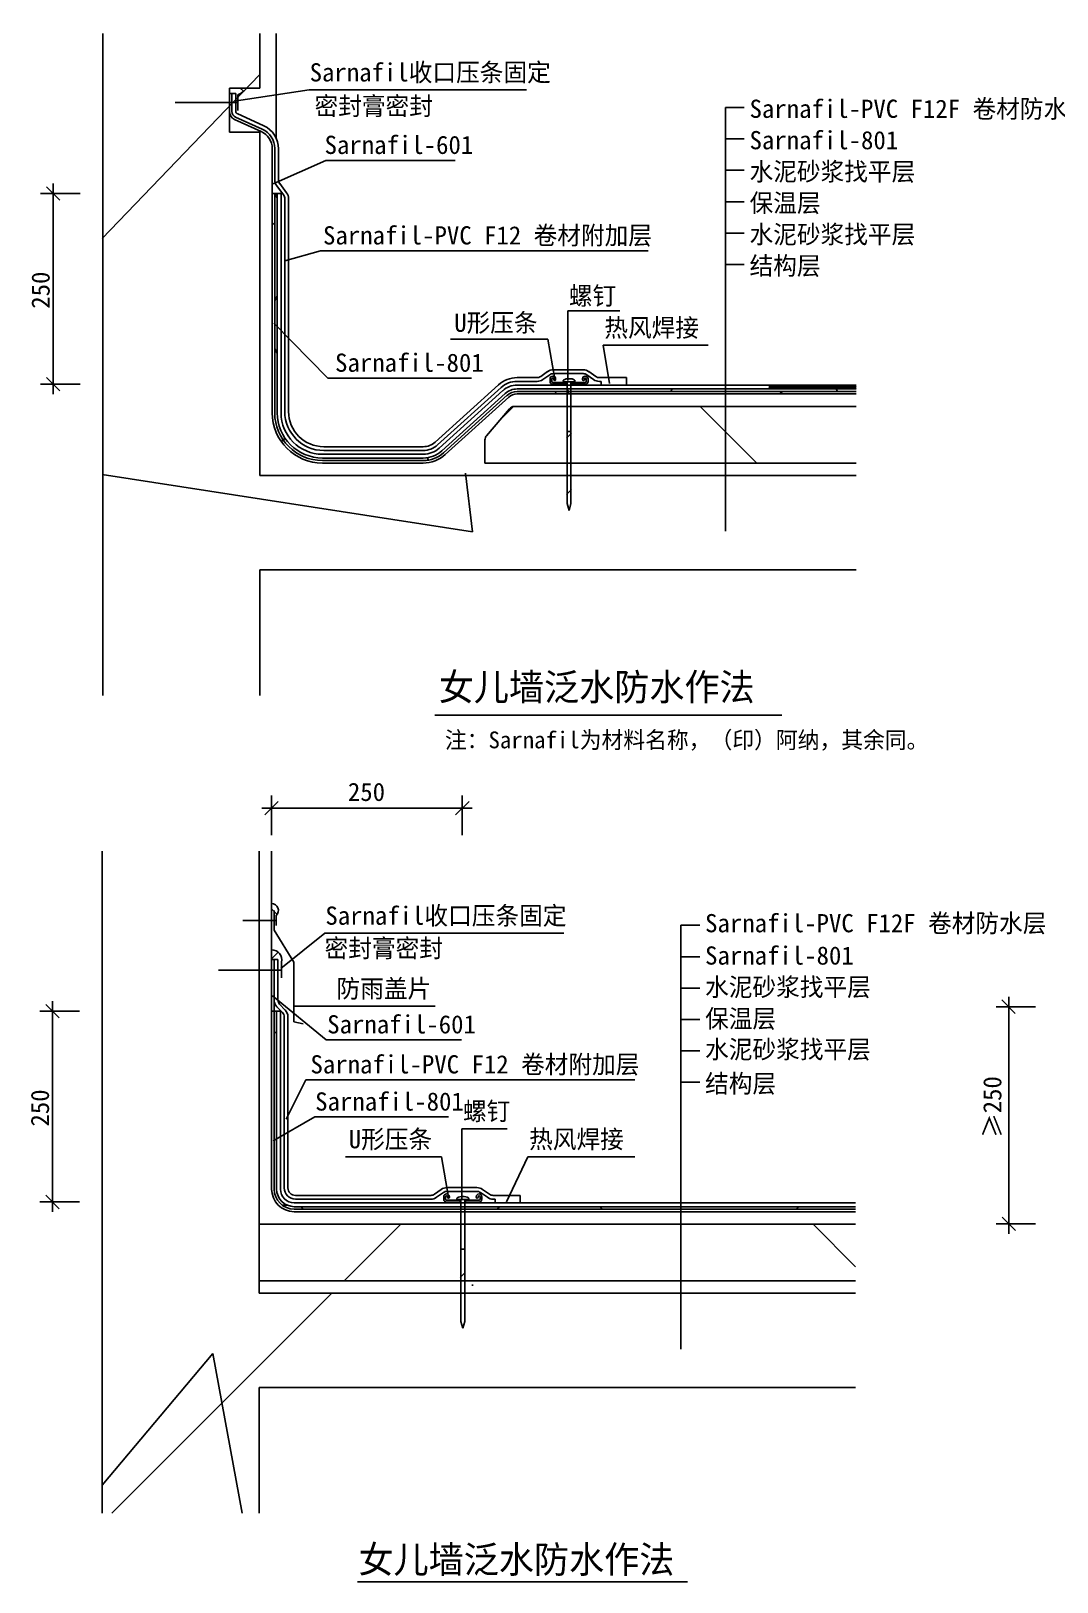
# Model space of a CAD drawing. Header units: metres. Extents: x 21 to 353, y 20 to 281.
# Drawn here: x 20.6 to 184, y 22.5 to 269.5 of the extents above; entities that cross this region are included whole.
import ezdxf

# ---------------------------------------------------------------- set-up
doc = ezdxf.new("R2010")
doc.units = ezdxf.units.M
doc.layers.add('SHU', color=7, linetype='Continuous')
pattern_1 = [(45, (0, 0), (-17.9605, 17.9605), [])]

# ---------------------------------------------------------------- blocks, each defined once
blk = doc.blocks.new('_ARCHTICK')
at = {"color": 3}
blk.add_line((0.79, 0), (-0.79, 0), dxfattribs=at)
at = {"color": 1, "linetype": 'ByBlock'}
blk.add_lwpolyline([(-0.53, -0.53), (0.54, 0.54)], dxfattribs=at)

msp = doc.modelspace()

# ---------------------------------------------------------------- hatches: boundary and pattern name
h = msp.add_hatch()
h.set_pattern_fill('AR-CONC', scale=4)
h.paths.add_polyline_path([(151.91, 199.08), (89.66, 199.08), (89.66, 194.61), (89.36, 193.54), (89.06, 194.61), (89.06, 199.08), (56.91, 199.08), (56.91, 269.5), (31.91, 269.5), (31.91, 164.06), (56.91, 164.06), (56.91, 184.08), (151.91, 184.08)])
h = msp.add_hatch()
h.set_pattern_fill('ANSI31', scale=100)
h.paths.add_polyline_path([(56.91, 269.5), (31.91, 269.5), (31.91, 164.06), (56.91, 164.06), (56.91, 184.08), (151.91, 184.08), (151.91, 199.08), (89.66, 199.08), (89.66, 194.61), (89.36, 193.54), (89.06, 194.61), (89.06, 199.08), (56.91, 199.08)])
h = msp.add_hatch()
h.set_pattern_fill('AR-SAND', scale=0.8)
h.paths.add_polyline_path([(59.62, 269.12), (57, 269.12), (57, 260.41), (54.94, 260.41, -0.12), (53.54, 259.36), (53.54, 258.09), (53.18, 258.09), (53.18, 256.7, 0.29), (53.42, 256.34), (57.65, 254.41, -0.18), (59.62, 252.47)])
h = msp.add_hatch()
h.set_pattern_fill('AR-SAND')
h.paths.add_polyline_path([(59, 269.12), (57, 269.12), (57, 260.41), (54.94, 260.41, -0.12), (53.54, 259.36), (53.54, 258.09), (53.18, 258.09), (53.18, 256.7, 0.29), (53.42, 256.34), (57.66, 254.41, -0.11), (59, 253.42)])
h = msp.add_hatch()
h.set_pattern_fill('ANSI38', scale=2.5)
h.paths.add_polyline_path([(54.94, 260.41), (52.18, 260.41), (52.18, 259.56), (53.18, 259.56), (53.18, 258.09), (53.54, 258.09), (53.54, 259.36, 0.12)])
h = msp.add_hatch()
h.set_pattern_fill('AR-SAND', scale=25)
h.paths.add_polyline_path([(138.09, 198.7), (138.09, 200.7), (92.88, 200.7), (92.88, 204.4, -0.18), (93.12, 205.05), (96.79, 209.35, -0.22), (97.55, 209.7), (138.09, 209.7), (138.09, 211.7), (98, 211.7, 0.19), (96.66, 211.19), (86.55, 202.05, -0.19), (83.06, 200.7), (67, 200.7, -0.41), (59, 208.7), (59, 223.14), (57, 224.4), (57, 198.7)])
h.paths.add_polyline_path([(182, 209.7), (182, 211.7), (138.09, 211.7), (138.09, 209.7)])
h.paths.add_polyline_path([(182, 198.7), (182, 200.7), (138.09, 200.7), (138.09, 198.7)])
h.paths.add_polyline_path([(59, 247.67), (57, 246.64), (57, 224.4), (59, 223.14)])
h.paths.add_polyline_path([(59, 250.77, 0.29), (57.24, 253.5), (53, 255.43, -0.29), (52.18, 256.7), (52.18, 253.41), (57, 253.41), (57, 246.64), (59, 247.67)])
h = msp.add_hatch()
h.set_pattern_fill('AR-SAND', scale=1.2)
h.paths.add_polyline_path([(53, 255.43, -0.29), (52.18, 256.7), (52.18, 253.41), (57.43, 253.41, 0.02), (57.24, 253.5)])
h = msp.add_hatch()
h.set_pattern_fill('AR-SAND', scale=1.5)
h.paths.add_polyline_path([(152, 211.7), (138.09, 211.7), (138.09, 209.7), (152, 209.7)])
h.paths.add_polyline_path([(138.09, 211.7), (106.58, 211.7), (106.58, 209.7), (138.09, 209.7)])
h.paths.add_polyline_path([(105.98, 211.7), (98, 211.7, 0.19), (96.66, 211.19), (86.55, 202.05, -0.19), (83.06, 200.7), (67, 200.7, -0.41), (59, 208.7), (59, 223.21), (57, 225), (57, 198.7), (105.98, 198.7), (105.98, 200.7), (92.88, 200.7), (92.88, 204.4, -0.18), (93.12, 205.05), (96.79, 209.35, -0.22), (97.55, 209.7), (105.98, 209.7)])
h.paths.add_polyline_path([(138.09, 200.7), (106.58, 200.7), (106.58, 198.7), (138.09, 198.7)])
h.paths.add_polyline_path([(152, 200.7), (138.09, 200.7), (138.09, 198.7), (152, 198.7)])
h.paths.add_polyline_path([(59, 245.01), (57, 243.17), (57, 225), (59, 223.21)])
h.paths.add_polyline_path([(59, 250.77, 0.29), (57.24, 253.5), (57, 253.61), (57, 243.17), (59, 245.01)])
h = msp.add_hatch()
h.set_pattern_fill('ANSI31,_O', scale=8)
h.set_pattern_definition(pattern_1)
h.paths.add_polyline_path([(67, 201.1, -0.41), (59.4, 208.7), (59.4, 243.63), (59, 243.63), (59, 208.7, 0.41), (67, 200.7), (83.06, 200.7, 0.19), (86.55, 202.05), (96.66, 211.19, -0.19), (98, 211.7), (105.98, 211.7), (105.98, 212.1), (98, 212.1, 0.19), (96.39, 211.49), (86.28, 202.34, -0.19), (83.06, 201.1)])
h = msp.add_hatch()
h.set_pattern_fill('HONEY', scale=4.5)
h.paths.add_polyline_path([(138.09, 212.1), (138.09, 212.5), (98, 212.5, 0.19), (96.12, 211.78), (86.01, 202.64, -0.19), (83.06, 201.5), (67, 201.5, -0.41), (59.8, 208.7), (59.8, 243.63), (59.4, 243.63), (59.4, 208.7, 0.41), (67, 201.1), (83.06, 201.1, 0.19), (86.28, 202.34), (96.39, 211.49, -0.19), (98, 212.1)])
h = msp.add_hatch()
h.set_pattern_fill('SOLID')
h.paths.add_polyline_path([(152, 212.5), (152, 213.1), (138.09, 213.1), (138.09, 212.5)])
h = msp.add_hatch()
h.set_pattern_fill('HONEY', scale=4.5)
h.paths.add_polyline_path([(152, 212.1), (152, 212.5), (138.09, 212.5), (138.09, 212.1)])
h = msp.add_hatch()
h.set_pattern_fill('ANSI31,_O', scale=8)
h.set_pattern_definition(pattern_1)
h.paths.add_polyline_path([(106.58, 212.1), (106.58, 211.7), (138.09, 211.7), (138.09, 212.1)])
h.paths.add_polyline_path([(152, 211.7), (152, 212.1), (138.09, 212.1), (138.09, 211.7)])
h = msp.add_hatch()
h.set_pattern_fill('ANSI37', scale=25)
h.paths.add_polyline_path([(138.09, 200.7), (138.09, 209.7), (97.55, 209.7, 0.22), (96.79, 209.35), (93.12, 205.05, 0.18), (92.88, 204.4), (92.88, 200.7)])
h.paths.add_polyline_path([(152, 200.7), (152, 209.7), (138.09, 209.7), (138.09, 200.7)])
h = msp.add_hatch()
h.set_pattern_fill('ANSI31', scale=2)
h.paths.add_polyline_path([(105.98, 205.74), (105.88, 205.74), (105.88, 200.8), (105.98, 200.8)])
h.paths.add_polyline_path([(106.68, 205.74), (106.58, 205.74), (106.58, 200.8), (106.68, 200.8)])
h.paths.add_polyline_path([(106.68, 200.8), (106.58, 200.8), (106.58, 198.8), (106.68, 198.8)])
h.paths.add_polyline_path([(105.98, 200.8), (105.88, 200.8), (105.88, 198.8), (105.98, 198.8)])
h.paths.add_polyline_path([(106.58, 200.8), (105.98, 200.8), (105.98, 198.8), (106.58, 198.8)])
h.paths.add_polyline_path([(106.58, 198.8), (105.98, 198.8), (105.98, 194.65), (106.28, 193.57), (106.58, 194.65)])
h.paths.add_polyline_path([(105.98, 198.8), (105.88, 198.8), (105.88, 194.63), (106.28, 193.2), (106.68, 194.63), (106.68, 198.8), (106.58, 198.8), (106.58, 194.65), (106.28, 193.57), (105.98, 194.65)])
h.paths.add_polyline_path([(106.58, 205.74), (105.98, 205.74), (105.98, 200.8), (106.58, 200.8)])
h = msp.add_hatch()
h.set_pattern_fill('ANSI31', scale=100)
h.paths.add_polyline_path([(56.9, 138.88), (31.9, 138.88), (31.9, 33.44), (56.9, 33.44), (56.9, 53.47), (151.9, 53.47), (151.9, 68.47), (89.65, 68.47), (89.65, 64), (89.35, 62.92), (89.05, 64), (89.05, 68.47), (56.9, 68.47)])
h = msp.add_hatch()
h.set_pattern_fill('AR-CONC', scale=4)
h.paths.add_polyline_path([(151.9, 68.47), (89.65, 68.47), (89.65, 64), (89.35, 62.92), (89.05, 64), (89.05, 68.47), (56.9, 68.47), (56.9, 138.88), (31.9, 138.88), (31.9, 33.44), (56.9, 33.44), (56.9, 53.47), (151.9, 53.47)])
h = msp.add_hatch()
h.set_pattern_fill('AR-SAND', scale=1.4)
h.paths.add_polyline_path([(151.9, 81.47), (137.99, 81.47), (137.99, 79.47), (151.9, 79.47)])
h.paths.add_polyline_path([(137.99, 81.47), (89.65, 81.47), (89.65, 79.47), (137.99, 79.47)])
h.paths.add_polyline_path([(89.05, 81.47), (62.5, 81.47, -0.41), (58.9, 85.07), (58.9, 92.99), (56.9, 94.92), (56.9, 79.47), (89.05, 79.47)])
h.paths.add_polyline_path([(58.9, 115.49), (56.9, 111.17), (56.9, 94.92), (58.9, 92.99)])
h.paths.add_polyline_path([(58.9, 119.96), (56.9, 119.96), (56.9, 111.17), (58.9, 115.49)])
h.paths.add_polyline_path([(58.9, 127.85), (56.9, 127.85), (56.9, 119.96), (58.9, 119.96)])
h.paths.add_polyline_path([(58.9, 138.88), (56.9, 138.88), (56.9, 127.85), (58.9, 127.85)])
h.paths.add_polyline_path([(89.05, 70.47), (56.9, 70.47), (56.9, 68.47), (89.05, 68.47)])
h.paths.add_polyline_path([(137.99, 70.47), (89.65, 70.47), (89.65, 68.47), (137.99, 68.47)])
h.paths.add_polyline_path([(151.9, 70.47), (137.99, 70.47), (137.99, 68.47), (151.9, 68.47)])
h = msp.add_hatch()
h.set_pattern_fill('ANSI38', scale=2)
h.paths.add_polyline_path([(58.9, 130.54), (58.9, 127.85), (59.65, 127.85), (59.65, 128.66, 0.66)])
h = msp.add_hatch()
h.set_pattern_fill('ANSI38', scale=2)
h.paths.add_polyline_path([(58.9, 123.17), (58.9, 121.61), (59.9, 121.61), (59.9, 119.96), (60.48, 119.96), (60.48, 121.23, 0.5)])
h = msp.add_hatch()
h.set_pattern_fill('ANSI31', scale=4)
h.paths.add_polyline_path([(58.9, 113.4), (59.3, 113.4), (59.3, 119.96), (58.9, 119.96)])
h.paths.add_polyline_path([(58.9, 119.96), (59.3, 119.96), (59.3, 121.61), (58.9, 121.61)])
h = msp.add_hatch()
h.set_pattern_fill('HONEY', scale=5)
h.paths.add_polyline_path([(89.05, 82.27), (62.5, 82.27, -0.41), (59.7, 85.07), (59.7, 113.4), (59.3, 113.4), (59.3, 85.07, 0.41), (62.5, 81.87), (89.05, 81.87)])
h = msp.add_hatch()
h.set_pattern_fill('HONEY', scale=5)
h.paths.add_polyline_path([(151.9, 82.27), (137.99, 82.27), (137.99, 81.87), (151.9, 81.87)])
h.paths.add_polyline_path([(137.99, 82.27), (89.65, 82.27), (89.65, 81.87), (137.99, 81.87)])
h = msp.add_hatch()
h.set_pattern_fill('ANSI37', scale=25)
h.paths.add_polyline_path([(89.05, 79.47), (56.9, 79.47), (56.9, 70.47), (89.05, 70.47)])
h.paths.add_polyline_path([(137.99, 79.47), (89.65, 79.47), (89.65, 70.47), (137.99, 70.47)])
h.paths.add_polyline_path([(151.9, 79.47), (137.99, 79.47), (137.99, 70.47), (151.9, 70.47)])
h = msp.add_hatch()
h.set_pattern_fill('ANSI31', scale=2)
h.paths.add_polyline_path([(89.05, 75.5), (88.95, 75.5), (88.95, 70.56), (89.05, 70.56)])
h.paths.add_polyline_path([(89.75, 75.5), (89.65, 75.5), (89.65, 70.56), (89.75, 70.56)])
h.paths.add_polyline_path([(89.75, 70.56), (89.65, 70.56), (89.65, 68.56), (89.75, 68.56)])
h.paths.add_polyline_path([(89.05, 70.56), (88.95, 70.56), (88.95, 68.56), (89.05, 68.56)])
h.paths.add_polyline_path([(89.65, 70.56), (89.05, 70.56), (89.05, 68.56), (89.65, 68.56)])
h.paths.add_polyline_path([(89.65, 68.56), (89.05, 68.56), (89.05, 64.41), (89.35, 63.33), (89.65, 64.41)])
h.paths.add_polyline_path([(89.05, 68.56), (88.95, 68.56), (88.95, 64.4), (89.35, 62.96), (89.75, 64.4), (89.75, 68.56), (89.65, 68.56), (89.65, 64.41), (89.35, 63.33), (89.05, 64.41)])
h.paths.add_polyline_path([(89.65, 75.5), (89.05, 75.5), (89.05, 70.56), (89.65, 70.56)])

# ---------------------------------------------------------------- linework, layer by layer
for p, q in [((32, 163.68), (32, 269.12)), ((57, 260.41), (57, 269.12)), ((57, 260.41), (57, 269.12)), ((59.62, 252.47), (59.62, 269.12)), ((52.18, 260.41), (52.18, 253.41)), ((57, 260.41), (52.18, 260.41)), ((53.18, 259.56), (52.18, 259.56)), ((52.58, 259.56), (52.58, 256.7)), ((53.18, 259.56), (53.18, 256.7)), ((64.88, 260.12), (53.3, 258.38)), ((53.54, 259.36), (53.54, 256.82)), ((99.47, 260.12), (64.88, 260.12)), ((53.54, 258.09), (43.52, 258.09)), ((131.17, 257.32), (131.17, 189.84)), ((134.17, 257.32), (131.17, 257.32)), ((57.24, 253.5), (53, 255.43)), ((57.41, 253.87), (53.17, 255.79)), ((57.66, 254.41), (53.42, 256.34)), ((57, 253.41), (52.18, 253.41)), ((57, 198.7), (57, 253.41)), ((134.17, 252.32), (131.17, 252.32)), ((59, 208.7), (59, 250.77)), ((59.4, 245.79), (59.4, 250.81)), ((59.4, 245.79), (59.4, 250.81)), ((60, 245.79), (60, 250.72)), ((67.55, 248.9), (59.16, 245.16)), ((88.13, 248.9), (67.55, 248.9)), ((134.17, 247.32), (131.17, 247.32)), ((60.8, 243.39), (59.72, 244.83)), ((61.28, 243.75), (60.2, 245.19)), ((28.4, 243.63), (22.11, 243.63)), ((24.11, 213.27), (24.11, 244.3)), ((59, 243.63), (60.4, 243.63)), ((59.4, 208.7), (59.4, 243.63)), ((59.8, 208.7), (59.8, 243.63)), ((60.4, 208.7), (60.4, 243.63)), ((61, 208.9), (61, 242.79)), ((61.6, 208.9), (61.6, 242.79)), ((134.17, 242.32), (131.17, 242.32)), ((134.17, 237.32), (131.17, 237.32)), ((66.71, 234.49), (60.98, 232.9)), ((118.86, 234.49), (66.71, 234.49)), ((134.17, 232.32), (131.17, 232.32)), ((106.09, 224.92), (106.09, 213.83)), ((114.38, 224.92), (106.09, 224.92)), ((67.84, 214.21), (59.24, 222.99)), ((102.87, 220.45), (87.4, 220.45)), ((102.87, 220.45), (103.99, 214.05)), ((111.68, 219.45), (112.69, 213.37)), ((128.45, 219.45), (111.68, 219.45)), ((102.85, 215.25), (101.76, 214.49)), ((109.44, 215.25), (110.53, 214.49)), ((28.4, 213.27), (22.11, 213.27)), ((90.72, 214.21), (67.84, 214.21)), ((95.05, 213.17), (84.94, 204.03)), ((95.45, 212.72), (85.34, 203.58)), ((98, 214.3), (101.18, 214.3)), ((98, 213.7), (101.18, 213.7)), ((98, 213.1), (152, 213.1)), ((98, 212.5), (152, 212.5)), ((103.19, 214.76), (102.1, 214)), ((109.09, 214.76), (110.18, 214)), ((111.1, 214.3), (115.41, 214.3)), ((111.1, 213.7), (111.41, 213.7)), ((111.41, 213.7), (111.41, 213.1)), ((111.41, 213.7), (111.41, 213.1)), ((115.41, 214.3), (115.41, 213.1)), ((115.41, 214.1), (115.41, 213.1)), ((95.72, 212.23), (85.61, 203.09)), ((96.12, 211.78), (86.01, 202.64)), ((96.39, 211.49), (86.28, 202.34)), ((96.66, 211.19), (86.55, 202.05)), ((98, 212.1), (152, 212.1)), ((98, 211.7), (152, 211.7)), ((106.19, 211.7), (106.19, 212.1)), ((96.79, 209.35), (93.12, 205.05)), ((97.55, 209.7), (152, 209.7)), ((67.2, 203.3), (83.06, 203.3)), ((67.2, 202.7), (83.06, 202.7)), ((92.88, 204.4), (92.88, 200.7)), ((67, 202.1), (83.06, 202.1)), ((67, 201.5), (83.06, 201.5)), ((67, 201.1), (83.06, 201.1)), ((67, 200.7), (83.06, 200.7)), ((92.88, 200.7), (152, 200.7)), ((57, 198.7), (152, 198.7)), ((57, 163.68), (57, 183.7)), ((57, 183.7), (152, 183.7)), ((84.91, 160.52), (140.16, 160.52)), ((58.9, 141.43), (58.9, 147.73)), ((89.26, 141.43), (89.26, 147.73)), ((58.64, 145.73), (89.93, 145.73)), ((31.9, 33.44), (31.9, 138.88)), ((56.9, 68.47), (56.9, 138.88)), ((58.9, 85.07), (58.9, 138.88)), ((59.33, 129.43), (59.33, 126.29)), ((59.65, 128.66), (59.65, 127.05)), ((59.65, 127.85), (54.33, 127.85)), ((59.33, 126.29), (62.46, 121.22)), ((124.09, 127.08), (124.09, 59.6)), ((127.09, 127.08), (124.09, 127.08)), ((67.38, 125.81), (60.38, 120.21)), ((105.44, 125.81), (67.38, 125.81)), ((59.9, 121.61), (58.9, 121.61)), ((59.3, 113.4), (59.3, 121.61)), ((59.3, 115.01), (59.3, 121.61)), ((59.9, 115.2), (59.9, 121.61)), ((60.48, 121.23), (60.48, 118.69)), ((62.46, 121.22), (62.46, 111.7)), ((127.09, 122.08), (124.09, 122.08)), ((60.48, 119.96), (50.45, 119.96)), ((127.09, 117.08), (124.09, 117.08)), ((24.01, 83.03), (24.01, 114.07)), ((67.6, 108.84), (59.06, 115.84)), ((60.62, 113.18), (59.75, 114.09)), ((61.05, 113.59), (60.18, 114.51)), ((84.96, 114.21), (62.53, 114.21)), ((180.58, 114.12), (174.29, 114.12)), ((176.29, 79.55), (176.29, 114.78)), ((28.3, 113.4), (22.01, 113.4)), ((58.9, 113.4), (60.3, 113.4)), ((59.3, 85.07), (59.3, 113.4)), ((59.7, 85.07), (59.7, 113.4)), ((60.3, 85.07), (60.3, 113.4)), ((60.9, 85.27), (60.9, 112.49)), ((61.5, 85.27), (61.5, 112.49)), ((127.09, 112.08), (124.09, 112.08)), ((89.12, 108.84), (67.6, 108.84)), ((127.09, 107.08), (124.09, 107.08)), ((64.33, 102.47), (61.21, 96.22)), ((116.75, 102.47), (64.33, 102.47)), ((127.09, 102.08), (124.09, 102.08)), ((65.76, 96.56), (59.14, 92.75)), ((87.06, 96.56), (65.76, 96.56)), ((89.17, 94.68), (89.17, 83.59)), ((96.39, 94.68), (89.17, 94.68)), ((85.95, 90.21), (70.67, 90.21)), ((85.95, 90.21), (87.07, 83.81)), ((99.71, 90.21), (96.3, 83.04)), ((99.71, 90.21), (96.3, 83.04)), ((116.76, 90.21), (99.71, 90.21)), ((114.33, 90.21), (99.71, 90.21)), ((62.7, 84.07), (84.26, 84.07)), ((85.92, 85.01), (84.83, 84.25)), ((86.27, 84.52), (85.18, 83.76)), ((92.17, 84.52), (93.26, 83.76)), ((92.51, 85.01), (93.61, 84.25)), ((94.18, 84.07), (98.49, 84.07)), ((98.49, 84.07), (98.49, 82.87)), ((98.49, 84.07), (98.49, 82.87)), ((28.3, 83.03), (22.01, 83.03)), ((62.5, 82.87), (151.9, 82.87)), ((62.5, 82.27), (151.9, 82.27)), ((62.5, 81.87), (151.9, 81.87)), ((62.7, 83.47), (84.26, 83.47)), ((94.18, 83.47), (94.49, 83.47)), ((94.49, 83.47), (94.49, 82.87)), ((94.49, 83.47), (94.49, 82.87)), ((56.9, 79.47), (151.9, 79.47)), ((62.5, 81.47), (151.9, 81.47)), ((180.58, 79.55), (174.29, 79.55)), ((56.9, 70.47), (151.9, 70.47)), ((56.9, 68.47), (151.9, 68.47)), ((56.9, 33.44), (56.9, 53.47)), ((56.9, 53.47), (151.9, 53.47)), ((72.58, 22.5), (125.13, 22.5))]:
    msp.add_line(p, q)
msp.add_lwpolyline([(62.46, 111.7), (63.94, 111.38)])
for centre, radius, start, end in [((52.11, 262.72), 3.66, 293.04, 320.73), ((53.58, 256.7), 1.4, 180, 245.55), ((53.58, 256.7), 1, 180, 245.55), ((53.58, 256.7), 0.4, 180, 245.55), ((56, 250.77), 4, 359.35, 65.54), ((56, 250.77), 3, 0, 65.55), ((56, 250.77), 3.4, 0.7, 65.54), ((61, 245.79), 1.6, 180, 216.95), ((61, 245.79), 1, 180, 216.95), ((60, 242.79), 1, 0, 36.95), ((60, 242.79), 1.6, 0, 36.95), ((103.77, 213.94), 1.6, 90, 125.1), ((103.77, 213.94), 1, 90, 125.1), ((108.52, 213.94), 1.6, 54.9, 90), ((108.52, 213.94), 1, 54.9, 90), ((98, 209.9), 4.4, 90, 132.12), ((98, 209.9), 3.8, 90, 132.12), ((98, 209.7), 3.4, 90, 132.12), ((98, 209.7), 2.8, 90, 132.12), ((101.18, 215.3), 1, 270, 305.1), ((101.18, 215.3), 1.6, 270, 305.1), ((111.1, 215.3), 1.6, 234.9, 270), ((111.1, 215.3), 1, 234.9, 270), ((98, 209.7), 2.4, 90, 132.12), ((98, 209.7), 2, 90, 132.12), ((67, 208.7), 8, 180, 270), ((67, 208.7), 7.6, 180, 270), ((67, 208.7), 7.2, 180, 270), ((67, 208.7), 6.6, 180, 270), ((67.2, 208.9), 6.2, 180, 270), ((67.2, 208.9), 5.6, 180, 270), ((97.55, 208.7), 1, 90, 139.54), ((93.88, 204.4), 1, 139.54, 180), ((83.06, 206.1), 2.8, 270, 312.12), ((83.06, 206.1), 3.4, 270, 312.12), ((83.06, 205.9), 3.8, 270, 312.12), ((83.06, 205.9), 4.4, 270, 312.12), ((83.06, 205.9), 4.8, 270, 312.12), ((83.06, 205.9), 5.2, 270, 312.12), ((58.88, 129.44), 1.1, 314.48, 88.88), ((58.95, 121.6), 1.57, 346.49, 91.84), ((60.9, 115.2), 1.6, 180, 223.83), ((60.9, 115.2), 1, 180, 223.83), ((59.9, 112.49), 1, 0, 43.83), ((59.9, 112.49), 1.6, 0, 43.83), ((62.5, 85.07), 3.6, 180, 270), ((62.5, 85.07), 3.2, 180, 270), ((62.5, 85.07), 2.8, 180, 270), ((62.5, 85.07), 2.2, 180, 270), ((62.7, 85.27), 1.8, 180, 270), ((62.7, 85.27), 1.2, 180, 270), ((84.26, 85.07), 1, 270, 305.1), ((86.84, 83.71), 1.6, 90, 125.1), ((86.84, 83.71), 1, 90, 125.1), ((91.59, 83.71), 1.6, 54.9, 90), ((91.59, 83.71), 1, 54.9, 90), ((94.18, 85.07), 1, 234.9, 270), ((84.26, 85.07), 1.6, 270, 305.1), ((94.18, 85.07), 1.6, 234.9, 270)]:
    msp.add_arc(centre, radius, start, end)
at = {"layer": 'SHU'}
for p, q in [((103.77, 215.54), (108.52, 215.54)), ((103.77, 214.94), (108.52, 214.94)), ((103.24, 213.69), (103.24, 214.09)), ((103.54, 213.69), (103.54, 214.09)), ((105.83, 213.54), (103.69, 213.54)), ((105.83, 213.24), (103.69, 213.24)), ((103.84, 214.01), (103.84, 214.09)), ((104.14, 214.01), (104.14, 214.09)), ((105.34, 213.73), (105.34, 213.82)), ((105.44, 213.63), (106.28, 213.63)), ((105.83, 213.24), (105.83, 213.54)), ((105.98, 213.63), (105.98, 194.24)), ((107.11, 213.63), (106.28, 213.63)), ((106.58, 213.63), (106.58, 194.24)), ((106.72, 213.54), (108.86, 213.54)), ((106.72, 213.24), (106.72, 213.54)), ((106.72, 213.24), (108.86, 213.24)), ((107.21, 213.73), (107.21, 213.82)), ((108.41, 214.01), (108.41, 214.09)), ((108.71, 214.01), (108.71, 214.09)), ((109.01, 213.69), (109.01, 214.09)), ((109.01, 213.69), (109.01, 214.09)), ((109.31, 213.69), (109.31, 214.09)), ((109.31, 213.69), (109.31, 214.09)), ((105.98, 205.74), (106.58, 205.74)), ((106.28, 193.16), (105.98, 194.24)), ((106.58, 194.24), (106.28, 193.16)), ((86.84, 85.31), (91.59, 85.31)), ((86.84, 84.71), (91.59, 84.71)), ((86.32, 83.45), (86.32, 83.85)), ((86.62, 83.45), (86.62, 83.85)), ((88.91, 83.3), (86.77, 83.3)), ((88.91, 83), (86.77, 83)), ((86.92, 83.77), (86.92, 83.85)), ((87.22, 83.77), (87.22, 83.85)), ((88.42, 83.49), (88.42, 83.58)), ((88.52, 83.39), (89.35, 83.39)), ((88.91, 83), (88.91, 83.3)), ((89.05, 83.39), (89.05, 64)), ((90.19, 83.39), (89.35, 83.39)), ((89.65, 83.39), (89.65, 64)), ((89.8, 83.3), (91.94, 83.3)), ((89.8, 83), (89.8, 83.3)), ((89.8, 83), (91.94, 83)), ((90.29, 83.49), (90.29, 83.58)), ((91.49, 83.77), (91.49, 83.85)), ((91.79, 83.77), (91.79, 83.85)), ((92.09, 83.45), (92.09, 83.85)), ((92.39, 83.45), (92.39, 83.85)), ((89.05, 75.5), (89.65, 75.5)), ((89.35, 62.92), (89.05, 64)), ((89.65, 64), (89.35, 62.92))]:
    msp.add_line(p, q, dxfattribs=at)
for centre, radius, start, end in [((103.69, 214.09), 0.45, 360, 180), ((103.69, 213.69), 0.45, 180, 270), ((103.69, 214.09), 0.15, 360, 180), ((103.69, 213.69), 0.15, 180, 270), ((103.99, 214.01), 0.15, 180, 0), ((105.44, 213.82), 0.1, 122.54, 180), ((105.44, 213.73), 0.1, 180, 270), ((106.12, 212.84), 1.29, 83.27, 124.77), ((106.43, 212.84), 1.29, 55.23, 96.73), ((107.11, 213.73), 0.1, 270, 0), ((107.11, 213.82), 0.1, 0, 57.46), ((108.86, 214.09), 0.45, 0, 180), ((108.56, 214.01), 0.15, 180, 0), ((108.86, 214.09), 0.15, 0, 180), ((108.86, 213.69), 0.15, 270, 0), ((108.86, 213.69), 0.45, 270, 0), ((86.77, 83.85), 0.45, 360, 180), ((86.77, 83.85), 0.15, 360, 180), ((91.94, 83.85), 0.45, 0, 180), ((91.94, 83.85), 0.15, 0, 180), ((86.77, 83.45), 0.45, 180, 270), ((86.77, 83.45), 0.15, 180, 270), ((87.07, 83.77), 0.15, 180, 0), ((88.52, 83.58), 0.1, 122.54, 180), ((88.52, 83.49), 0.1, 180, 270), ((89.2, 82.6), 1.29, 83.27, 124.77), ((89.5, 82.6), 1.29, 55.23, 96.73), ((90.19, 83.49), 0.1, 270, 0), ((90.19, 83.58), 0.1, 0, 57.46), ((91.64, 83.77), 0.15, 180, 0), ((91.94, 83.45), 0.15, 270, 0), ((91.94, 83.45), 0.45, 270, 0)]:
    msp.add_arc(centre, radius, start, end, dxfattribs=at)

# ---------------------------------------------------------------- block references
at = {"xscale": 2, "yscale": 2, "zscale": 2}
for p, rotation in [((24.11, 243.63), 90), ((24.11, 213.27), 270), ((58.9, 145.73), 180), ((24.01, 113.4), 90), ((176.29, 114.12), 90), ((24.01, 83.03), 270), ((176.29, 79.55), 270)]:
    msp.add_blockref('_ARCHTICK', p, dxfattribs=dict(at, rotation=rotation))
msp.add_blockref('_ARCHTICK', (89.26, 145.73), dxfattribs=at)

# ---------------------------------------------------------------- texts
for s, height, p in [('Sarnafil收口压条固定', 2.9, (64.96, 261.47)), ('密封膏密封', 2.9, (65.74, 256.11)), ('Sarnafil-PVC F12F 卷材防水层', 2.9, (135.02, 255.67)), ('Sarnafil-601', 2.9, (67.34, 249.92)), ('Sarnafil-801', 2.9, (135.02, 250.67)), ('水泥砂浆找平层', 2.9, (135.02, 245.67)), ('保温层', 2.9, (135.02, 240.67)), ('Sarnafil-PVC F12 卷材附加层', 2.9, (67.09, 235.51)), ('水泥砂浆找平层', 2.9, (135.02, 235.67)), ('结构层', 2.9, (135.02, 230.67)), ('螺钉', 2.9, (106.24, 225.88)), ('U形压条', 2.9, (87.98, 221.6)), ('热风焊接', 2.9, (111.89, 220.8)), ('Sarnafil-801', 2.9, (69.01, 215.23)), ('女儿墙泛水防水作法', 4.3, (85.52, 162.88)), ('注：Sarnafil为材料名称，（印）阿纳，其余同。', 2.67, (86.5, 155.27)), ('250', 2.9, (71.05, 146.88)), ('Sarnafil收口压条固定', 2.9, (67.46, 127.17)), ('Sarnafil-PVC F12F 卷材防水层', 2.9, (127.94, 125.97)), ('密封膏密封', 2.9, (67.34, 121.98)), ('Sarnafil-801', 2.9, (127.94, 120.82)), ('防雨盖片', 2.9, (69.24, 115.56)), ('水泥砂浆找平层', 2.9, (127.94, 115.8)), ('保温层', 2.9, (127.94, 110.77)), ('Sarnafil-601', 2.9, (67.76, 109.86)), ('水泥砂浆找平层', 2.9, (127.94, 105.88)), ('Sarnafil-PVC F12 卷材附加层', 2.9, (65.09, 103.49)), ('结构层', 2.9, (127.94, 100.43)), ('Sarnafil-801', 2.9, (65.84, 97.57)), ('螺钉', 2.9, (89.38, 96.03)), ('U形压条', 2.9, (71.18, 91.57)), ('热风焊接', 2.9, (99.92, 91.57)), ('热风焊接', 2.9, (99.92, 91.57)), ('女儿墙泛水防水作法', 4.3, (72.73, 23.94))]:
    msp.add_text(s, height=height).set_placement(p)
for s, p in [('250', (23.55, 225.27)), ('≥250', (175.13, 93.19)), ('250', (23.45, 95.03))]:
    msp.add_text(s, height=2.9, rotation=90).set_placement(p)

doc.saveas('drawing.dxf')
